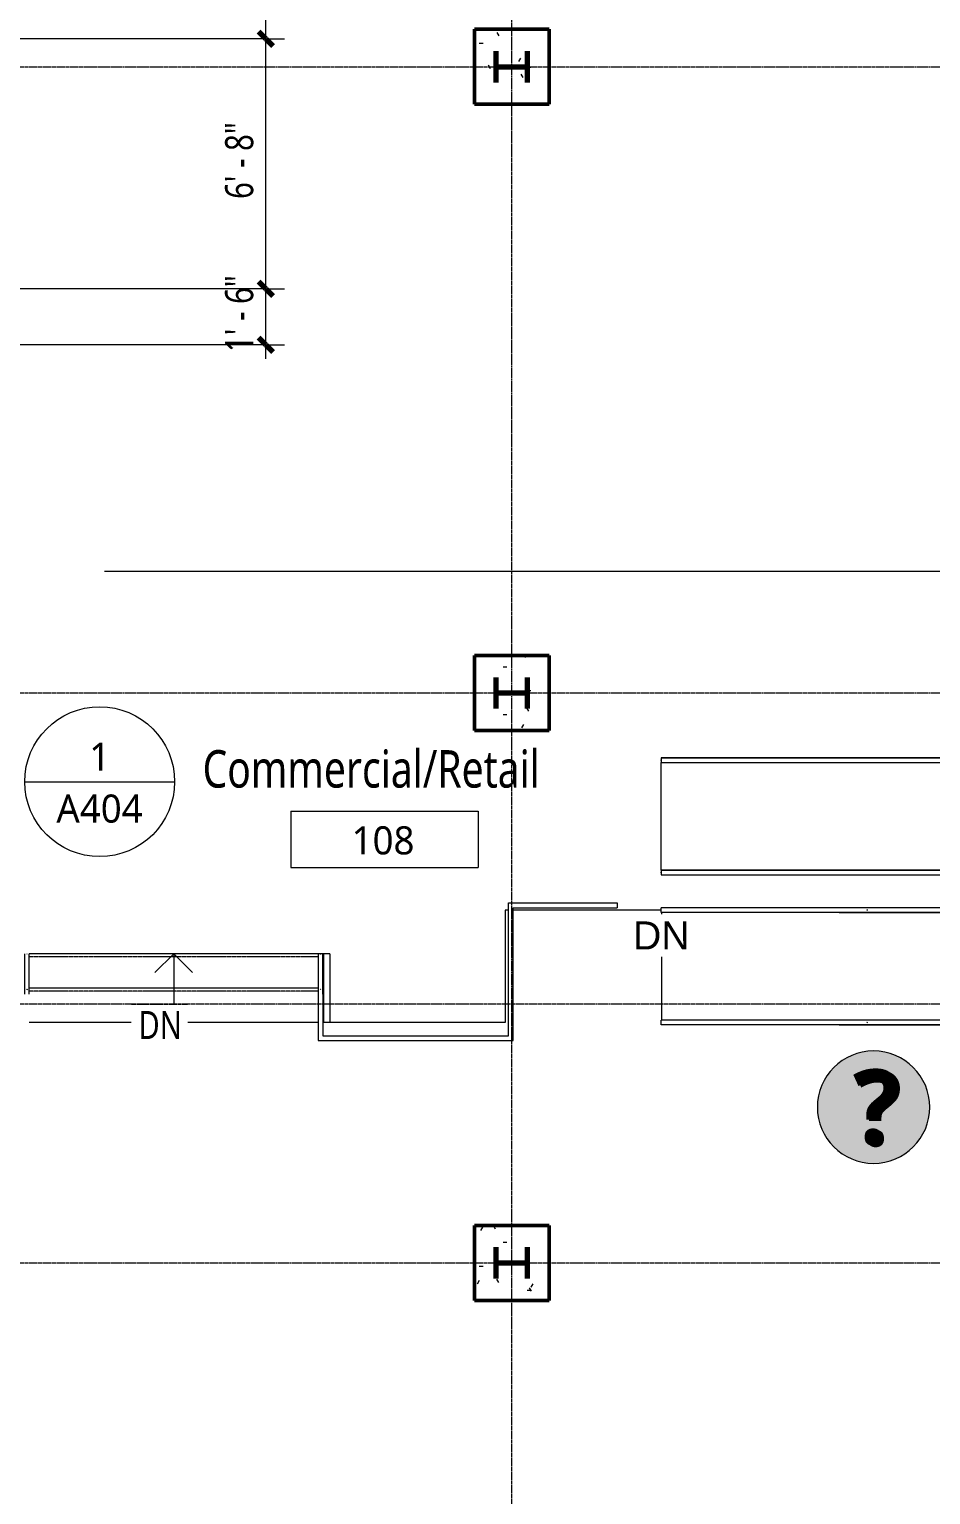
# Model space of a CAD drawing. Header units: inches. Extents: x -1548 to 1644, y -860 to 924.
# Drawn here: x 132.5 to 421.1, y -226.7 to 242.5 of the extents above; entities that cross this region are included whole.
import ezdxf

# ---------------------------------------------------------------- set-up
doc = ezdxf.new("R2010")
doc.units = ezdxf.units.IN
doc.header["$MEASUREMENT"] = 0
doc.linetypes.add('Grid Line', pattern=[0.875, 0.5, -0.125, 0.125, -0.125])
doc.linetypes.add('Overhead 1_16_', pattern=[0.101562, 0.0625, -0.039062])
for name, color, linetype, lineweight in [('A-ANNO-DIMS', 211, 'Continuous', 9), ('A-ANNO-DIMS-96', 211, 'Continuous', 9), ('A-ANNO-NOTE', 131, 'Continuous', 9), ('A-ANNO-SYMB', 150, 'Continuous', 9), ('A-AREA-IDEN', 2, 'Continuous', 9), ('A-FLOR', 192, 'Continuous', 13), ('A-FLOR-HRAL', 11, 'Continuous', 9), ('A-FLOR-LEVL', 51, 'Continuous', 9), ('A-FLOR-LEVL-TEXT', 2, 'Continuous', 9), ('A-WALL', 113, 'Continuous', 13), ('G-ANNO-SYMB', 111, 'Continuous', 9), ('S-COLS', 52, 'Continuous', 9), ('S-COLS-SYMB', 171, 'Continuous', 70), ('S-GRID', 1, 'Continuous', 9), ('S-STRS', 31, 'Continuous', 9), ('S-STRS-ANNO', 31, 'Continuous', 9), ('S-STRS-IDEN', 31, 'Continuous', 9)]:
    doc.layers.add(name, color=color, linetype=linetype, lineweight=lineweight)
doc.styles.add('Arial', font='arial.ttf', dxfattribs={"height": 9})
doc.styles.add('Trebuchet MS', font='trebuc.ttf', dxfattribs={"width": 0.8, "height": 9})
doc.styles.add('Trebuchet MS_1', font='trebuc.ttf', dxfattribs={"height": 9})
doc.styles.add('Trebuchet MS_B', font='trebucbd.ttf', dxfattribs={"width": 0.8, "height": 12})
doc.styles.add('Trebuchet MS_B_1', font='trebucbd.ttf', dxfattribs={"height": 0.25})
doc.dimstyles.new('Linear_-_3_32__Trebuchet_MS', dxfattribs={"dimscale": 12, "dimtxt": 9.278558, "dimasz": 0.375, "dimexe": 0.5, "dimexo": 0.5, "dimgap": 0.125, "dimtad": 1, "dimdec": 4, "dimrnd": 0.0625, "dimzin": 3, "dimdsep": 46, "dimlunit": 4, "dimtxsty": 'Trebuchet MS', "dimblk1": 'OBLIQUE', "dimblk2": 'OBLIQUE', "dimsah": 1, "dimcen": 0.09, "dimdle": 0.375, "dimazin": 0, "dimtfac": 1, "dimtdec": 4, "dimtix": 1, "dimtmove": 0, "dimatfit": 3, "dimfxl": 1, "dimtvp": 1, "dimfrac": 2, "dimtolj": 1, "dimtzin": 0, "dimarcsym": 2})
pattern_1 = [(0, (0, 0), (30.72, 7.68), [1.267, -21.773, 1.267, -21.773, -122.88]), (0, (0, 0), (30.72, 7.68), [-46.08, 1.267, -44.813, 1.267, -21.773, -53.76]), (0, (0, 0), (30.72, 7.68), [-115.2, 1.267, -14.093, 1.267, -37.133]), (120, (11.52, 3.84), (-22.01108, 22.7643), [1.267, -21.773, 1.267, -21.773, -122.88]), (120, (11.52, 3.84), (-22.01108, 22.7643), [-46.08, 1.267, -44.813, 1.267, -21.773, -53.76]), (120, (11.52, 3.84), (-22.01108, 22.7643), [-115.2, 1.267, -14.093, 1.267, -37.133]), (240, (15.36, 19.2), (-8.70892, -30.4443), [1.267, -21.773, 1.267, -21.773, -122.88]), (240, (15.36, 19.2), (-8.70892, -30.4443), [-46.08, 1.267, -44.813, 1.267, -21.773, -53.76]), (240, (15.36, 19.2), (-8.70892, -30.4443), [-115.2, 1.267, -14.093, 1.267, -37.133])]

# ---------------------------------------------------------------- blocks, each defined once
blk = doc.blocks.new('W Shapes-Column - W10x49-938861-L1')
at = {"layer": 'S-COLS-SYMB', "color": 250}
for p, q in [((-5, 5), (5, 5)), ((0, 5), (0, -5)), ((-5, -5), (5, -5))]:
    blk.add_line(p, q, dxfattribs=at)
blk = doc.blocks.new('W Shapes-Column - W10x49-938872-L1')
at = {"layer": 'S-COLS-SYMB', "color": 250}
for p, q in [((-5, 5), (5, 5)), ((0, 5), (0, -5)), ((-5, -5), (5, -5))]:
    blk.add_line(p, q, dxfattribs=at)
blk = doc.blocks.new('Snowdon Towers Sample Structural_rvt-1-L1')
at = {"layer": 'S-COLS', "lineweight": 9, "rotation": 89.99999999999972}
for name, p in [('W Shapes-Column - W10x49-938861-L1', (287, 230.5)), ('W Shapes-Column - W10x49-938861-L1', (287, 30)), ('W Shapes-Column - W10x49-938872-L1', (287, -152.5))]:
    blk.add_blockref(name, p, dxfattribs=at)
blk = doc.blocks.new('Top Rail Type - Top Rail_Internal_-832433-L1')
at = {"layer": 'A-FLOR-HRAL'}
for p, q in [((440.63, -26.75), (334.82, -26.75)), ((439.73, -27.59), (439.82, -27.5)), ((440.02, -27.31), (439.82, -27.5)), ((440.57, -40.31), (440.57, -26.81)), ((440.58, -26.84), (440.62, -26.78)), ((440.63, -26.75), (440.59, -26.78)), ((334.82, -28.25), (439.14, -28.25)), ((439.07, -28.31), (439.07, -38.75)), ((439.01, -38.75), (391.79, -38.75)), ((391.79, -40.25), (440.51, -40.25)), ((439.73, -39.41), (439.82, -39.5)), ((440.02, -39.7), (439.82, -39.5)), ((440.49, -40.25), (440.55, -40.3)), ((440.57, -40.31), (440.55, -40.27))]:
    blk.add_line(p, q, dxfattribs=at)
at = {"layer": 'A-FLOR-HRAL', "flags": 128}
for points in [[(334.82, -27.59), (334.82, -27.5), (334.82, -27.41)], [(400.71, -39.38), (400.79, -39.44), (400.79, -39.56), (400.71, -39.62)]]:
    blk.add_lwpolyline(points, dxfattribs=at)
blk = doc.blocks.new('Top Rail Type - Top Rail_Internal_-V15-L1')
at = {"layer": 'A-FLOR-HRAL'}
for p, q in [((334.82, -26.75), (334.82, -28.25)), ((334.82, -26.75), (440.57, -26.75)), ((440.57, -26.75), (440.57, -40.25)), ((334.82, -28.25), (439.07, -28.25)), ((439.07, -28.25), (439.07, -38.75)), ((334.82, -40.25), (334.82, -38.75)), ((439.07, -38.75), (334.82, -38.75)), ((440.57, -40.25), (334.82, -40.25))]:
    blk.add_line(p, q, dxfattribs=at)
blk = doc.blocks.new('Top Rail Type - Top Rail_Internal_-832453-L1')
at = {"layer": 'A-FLOR-HRAL'}
for p, q in [((439.86, 9.25), (334.82, 9.25)), ((334.82, 7.75), (439.86, 7.75)), ((476.57, 9.25), (439.86, 9.25)), ((439.86, 7.75), (475.07, 7.75)), ((475.07, 7.75), (475.07, -74.75)), ((476.57, -76.25), (476.57, 9.25)), ((439.79, -74.75), (391.79, -74.75)), ((475.07, -74.75), (439.79, -74.75)), ((391.79, -76.25), (439.79, -76.25)), ((439.79, -76.25), (476.57, -76.25))]:
    blk.add_line(p, q, dxfattribs=at)
at = {"layer": 'A-FLOR-HRAL', "flags": 128}
for points in [[(334.82, 8.41), (334.82, 8.5), (334.82, 8.59)], [(400.71, -75.38), (400.79, -75.44), (400.79, -75.56), (400.71, -75.62)]]:
    blk.add_lwpolyline(points, dxfattribs=at)
at = {"layer": 'A-FLOR-HRAL'}
for points in [[(439.82, 8.41), (439.82, 8.44), (439.82, 8.5), (439.82, 8.56), (439.82, 8.59)], [(439.82, -75.41), (439.82, -75.44), (439.82, -75.5), (439.82, -75.56), (439.82, -75.59)]]:
    blk.add_open_spline(points, degree=3, dxfattribs=at)
for points in [[(475.73, 8.41), (475.75, 8.42), (475.78, 8.45), (475.82, 8.5), (475.87, 8.55), (475.9, 8.58), (475.92, 8.59)], [(475.73, -75.41), (475.75, -75.42), (475.78, -75.45), (475.82, -75.5), (475.87, -75.55), (475.9, -75.58), (475.92, -75.59)]]:
    blk.add_open_spline(points, degree=3, knots=[0.46086968, 0.46086968, 0.46086968, 0.46086968, 0.47916667, 0.5, 0.52083333, 0.53913032, 0.53913032, 0.53913032, 0.53913032], dxfattribs=at)
blk = doc.blocks.new('Top Rail Type - Top Rail_Internal_-V16-L1')
at = {"layer": 'A-FLOR-HRAL'}
for p, q in [((334.82, 9.25), (334.82, 7.75)), ((334.82, 9.25), (439.82, 9.25)), ((334.82, 7.75), (439.82, 7.75)), ((439.82, 9.25), (476.57, 9.25)), ((439.82, 7.75), (475.07, 7.75)), ((475.07, 7.75), (475.07, -74.75)), ((476.57, 9.25), (476.57, -76.25)), ((334.82, -76.25), (334.82, -74.75)), ((439.82, -74.75), (334.82, -74.75)), ((475.07, -74.75), (439.82, -74.75)), ((439.82, -76.25), (334.82, -76.25)), ((476.57, -76.25), (439.82, -76.25))]:
    blk.add_line(p, q, dxfattribs=at)
blk = doc.blocks.new('Top Rail Type - Top Rail_Internal_-832741-L1')
at = {"layer": 'A-FLOR-HRAL'}
for p, q in [((130.96, -53.5), (130.96, -66.46)), ((132.46, -66.46), (132.46, -53.5))]:
    blk.add_line(p, q, dxfattribs=at)
at = {"layer": 'A-FLOR-HRAL', "flags": 128}
for points in [[(131.63, -53.5), (131.71, -53.5), (131.79, -53.5)], [(131.57, -64.9), (131.71, -64.87), (131.86, -64.9)]]:
    blk.add_lwpolyline(points, dxfattribs=at)
blk = doc.blocks.new('Top Rail Type - Top Rail_Internal_-832773-L1')
at = {"layer": 'A-FLOR-HRAL'}
for p, q in [((224.96, -53.5), (224.96, -66.46)), ((226.46, -66.46), (226.46, -53.5))]:
    blk.add_line(p, q, dxfattribs=at)
at = {"layer": 'A-FLOR-HRAL', "flags": 128}
for points in [[(225.63, -53.5), (225.71, -53.5), (225.79, -53.5)], [(225.57, -64.9), (225.71, -64.87), (225.86, -64.9)]]:
    blk.add_lwpolyline(points, dxfattribs=at)
blk = doc.blocks.new('Top Rail Type - Top Rail_Internal_-V18-L1')
at = {"layer": 'A-FLOR-HRAL'}
for p, q in [((285.96, -37.25), (320.71, -37.25)), ((285.96, -79.75), (285.96, -37.25)), ((320.71, -37.25), (320.71, -38.75)), ((287.46, -38.75), (320.71, -38.75)), ((287.46, -81.25), (287.46, -38.75)), ((226.46, -53.5), (224.96, -53.5)), ((224.96, -53.5), (224.96, -75.5)), ((226.46, -53.5), (226.46, -75.5)), ((224.96, -75.5), (224.96, -81.25)), ((226.46, -75.5), (226.46, -79.75)), ((226.46, -79.75), (285.96, -79.75)), ((224.96, -81.25), (287.46, -81.25))]:
    blk.add_line(p, q, dxfattribs=at)
blk = doc.blocks.new('Room Tag - Room Tag-516732-L1')
at = {"layer": 'A-AREA-IDEN'}
for p, q in [((-0.3125, 0), (-0.3125, -0.1875)), ((-0.3125, 0), (0.3125, 0)), ((0.3125, 0), (0.3125, -0.1875)), ((-0.3125, -0.1875), (0.3125, -0.1875))]:
    blk.add_line(p, q, dxfattribs=at)
blk = doc.blocks.new('DIMBLOCK37-L1')
at = {"layer": 'A-ANNO-DIMS-96', "lineweight": 70}
for p, q in [((208.2, 159.44), (205.95, 161.69)), ((208.2, 159.44), (210.45, 157.19)), ((208.2, 141.44), (205.95, 143.69)), ((208.2, 141.44), (210.45, 139.19))]:
    blk.add_line(p, q, dxfattribs=at)
at = {"layer": 'A-ANNO-DIMS-96'}
for p, q in [((208.2, 159.44), (119.13, 159.44)), ((208.2, 136.94), (208.2, 159.44)), ((208.2, 159.44), (214.2, 159.44)), ((208.2, 141.44), (119.13, 141.44)), ((208.2, 141.44), (214.2, 141.44))]:
    blk.add_line(p, q, dxfattribs=at)
at = {"layer": 'A-ANNO-DIMS-96', "color": 0, "insert": (195.18, 139.19), "char_height": 9, "width": 26.9865, "attachment_point": 1, "rotation": 90, "line_spacing_factor": 1.048425, "style": 'Trebuchet MS'}
blk.add_mtext('1\' - 6"', dxfattribs=at)
blk = doc.blocks.new('_Oblique')
at = {"color": 0, "linetype": 'ByBlock', "lineweight": -2}
blk.add_line((-0.5, -0.5), (0.5, 0.5), dxfattribs=at)
blk = doc.blocks.new('DIMBLOCK38-L1')
at = {"layer": 'A-ANNO-DIMS-96'}
for p, q in [((208.2, 239.44), (113, 239.44)), ((208.2, 159.44), (208.2, 239.44)), ((208.2, 239.44), (214.2, 239.44)), ((208.2, 159.44), (119.13, 159.44)), ((208.2, 159.44), (214.2, 159.44))]:
    blk.add_line(p, q, dxfattribs=at)
at = {"layer": 'A-ANNO-DIMS-96', "lineweight": 70}
for p, q in [((208.2, 239.44), (205.95, 241.69)), ((208.2, 239.44), (210.45, 237.19)), ((208.2, 159.44), (205.95, 161.69)), ((208.2, 159.44), (210.45, 157.19))]:
    blk.add_line(p, q, dxfattribs=at)
at = {"layer": 'A-ANNO-DIMS-96', "color": 0, "insert": (195.18, 188.19), "char_height": 9, "width": 26.9865, "attachment_point": 1, "rotation": 90, "line_spacing_factor": 1.048425, "style": 'Trebuchet MS'}
blk.add_mtext('6\' - 8"', dxfattribs=at)
blk = doc.blocks.new('DIMBLOCK39-L1')
at = {"layer": 'A-ANNO-DIMS-96'}
for p, q in [((208.2, 429.31), (113, 429.31)), ((208.2, 239.44), (208.2, 429.31)), ((208.2, 429.31), (214.2, 429.31)), ((208.2, 239.44), (113, 239.44)), ((208.2, 239.44), (214.2, 239.44))]:
    blk.add_line(p, q, dxfattribs=at)
at = {"layer": 'A-ANNO-DIMS-96', "lineweight": 70}
for p, q in [((208.2, 429.31), (205.95, 431.56)), ((208.2, 429.31), (210.45, 427.06)), ((208.2, 239.44), (205.95, 241.69)), ((208.2, 239.44), (210.45, 237.19))]:
    blk.add_line(p, q, dxfattribs=at)
at = {"layer": 'A-ANNO-DIMS-96', "color": 0, "insert": (195.18, 312.36), "char_height": 9, "width": 52.8406, "attachment_point": 1, "rotation": 90, "line_spacing_factor": 1.048425, "style": 'Trebuchet MS'}
blk.add_mtext('15\' - 9 7/8"', dxfattribs=at)
blk = doc.blocks.new('Floor Plan - Callout Head-55151-L1')
at = {"layer": 'A-ANNO-SYMB'}
blk.add_line((-0.25, 0), (0.25, 0), dxfattribs=at)
blk.add_circle((0, 0), 0.25, dxfattribs=at)
blk = doc.blocks.new('Help Button - Select for Help Link-2350001-L1')
at = {"layer": 'A-ANNO-NOTE'}
h = blk.add_hatch(color=256, dxfattribs=at)
edge = h.paths.add_edge_path()
edge.add_arc((0, 0), 0.1875, 0, 180)
edge.add_arc((0, 0), 0.1875, 180, 360)
at = {"layer": 'A-ANNO-NOTE', "lineweight": 20}
for start, end in [(360, 180), (180, 360)]:
    blk.add_arc((0, 0), 0.1875, start, end, dxfattribs=at)
at = {"layer": 'A-ANNO-NOTE', "char_height": 0.25, "width": 0.183062, "attachment_point": 1, "style": 'Trebuchet MS_B_1'}
for insert in [(-0.0685, 0.1258), (-0.0595, 0.1207)]:
    blk.add_mtext('\\fTrebuchet MS|b1|i0|c0|p34|;?', dxfattribs=dict(at, insert=insert))

msp = doc.modelspace()

# ---------------------------------------------------------------- hatches: boundary and pattern name
at = {"layer": 'A-WALL', "lineweight": 9}
h = msp.add_hatch(dxfattribs=at)
h.set_pattern_fill('FP_6', color=256, style=0, pattern_type=2)
h.set_pattern_definition(pattern_1)
h.paths.add_polyline_path([(275, 218.5), (299, 218.5), (299, 242.5), (275, 242.5)])
h = msp.add_hatch(dxfattribs=at)
h.set_pattern_fill('FP_6', color=256, style=0, pattern_type=2)
h.set_pattern_definition(pattern_1)
h.paths.add_polyline_path([(275, 18), (299, 18), (299, 42), (275, 42)])
h = msp.add_hatch(dxfattribs=at)
h.set_pattern_fill('FP_6', color=256, style=0, pattern_type=2)
h.set_pattern_definition(pattern_1)
h.paths.add_polyline_path([(275, -164.5), (299, -164.5), (299, -140.5), (275, -140.5), (275, -157.48238)])

# ---------------------------------------------------------------- linework, layer by layer
at = {"layer": 'A-FLOR'}
for p, q in [((285.96252, -39.5), (284.8245, -39.5)), ((284.8245, -39.5), (284.8245, -75.5)), ((334.8245, -39.5), (287.46252, -39.5)), ((335, -74.75), (335, -40.25)), ((224.96252, -75.5), (132.46252, -75.5)), ((284.8245, -75.5), (226.46252, -75.5))]:
    msp.add_line(p, q, dxfattribs=at)
at = {"layer": 'A-FLOR-LEVL'}
msp.add_line((334.8245, -26.75), (334.8245, 7.75), dxfattribs=at)
at = {"layer": 'A-WALL', "lineweight": 50}
for p, q in [((275, 218.5), (275, 242.5)), ((275, 242.5), (299, 242.5)), ((299, 218.5), (299, 242.5)), ((299, 218.5), (275, 218.5)), ((275, 18), (275, 42)), ((275, 42), (299, 42)), ((299, 18), (299, 42)), ((275, 18), (299, 18)), ((275, -164.5), (275, -140.5)), ((275, -140.5), (299, -140.5)), ((299, -164.5), (299, -140.5)), ((275, -164.5), (299, -164.5))]:
    msp.add_line(p, q, dxfattribs=at)
at = {"layer": 'G-ANNO-SYMB'}
msp.add_line((156.57401, 69), (929.53343, 69), dxfattribs=at)
at = {"layer": 'S-GRID', "linetype": 'Grid Line'}
for p, q in [((287, -522.73665), (287, 873.5494)), ((-1479.1199, 230.5), (1029.23722, 230.5)), ((-1479.1199, 30), (1029.23722, 30)), ((-1479.1199, -152.5), (1029.23722, -152.5))]:
    msp.add_line(p, q, dxfattribs=at)
at = {"layer": 'S-STRS'}
for p, q in [((224.96252, -53.5), (132.46252, -53.5)), ((226.71252, -53.5), (226.46252, -53.5)), ((228.71252, -53.5), (226.71252, -53.5)), ((226.71252, -53.5), (226.71252, -64.5)), ((228.71252, -53.5), (228.71252, -75.5)), ((224.96252, -64.5), (132.46252, -64.5)), ((226.71252, -64.5), (226.46252, -64.5)), ((226.71252, -64.5), (226.71252, -75.5))]:
    msp.add_line(p, q, dxfattribs=at)
at = {"layer": 'S-STRS', "linetype": 'Overhead 1_16_'}
for p, q in [((224.96252, -54.5), (132.46252, -54.5)), ((226.71252, -54.5), (226.46252, -54.5)), ((224.96252, -65.5), (132.46252, -65.5)), ((226.71252, -65.5), (226.46252, -65.5))]:
    msp.add_line(p, q, dxfattribs=at)
at = {"layer": 'S-STRS-ANNO'}
for p, q in [((178.71252, -53.5), (172.71252, -59.5)), ((178.71252, -53.5), (178.71252, -64.5)), ((178.71252, -53.5), (184.71252, -59.5)), ((178.71252, -64.5), (178.71252, -75.5))]:
    msp.add_line(p, q, dxfattribs=at)

# ---------------------------------------------------------------- block references
at = {"lineweight": 5}
msp.add_blockref('Snowdon Towers Sample Structural_rvt-1-L1', (0, 0), dxfattribs=at)
at = {"layer": 'A-ANNO-NOTE', "xscale": 96, "yscale": 96, "zscale": 96}
msp.add_blockref('Help Button - Select for Help Link-2350001-L1', (402.83695, -102.625), dxfattribs=at)
at = {"layer": 'A-ANNO-SYMB', "xscale": 95.99999999999994, "yscale": 95.99999999999994, "zscale": 95.99999999999994}
msp.add_blockref('Floor Plan - Callout Head-55151-L1', (155.00985, 1.58777), dxfattribs=at)
at = {"layer": 'A-AREA-IDEN', "xscale": 95.99999999999994, "yscale": 95.99999999999994, "zscale": 95.99999999999994}
msp.add_blockref('Room Tag - Room Tag-516732-L1', (246.23074, -7.89406), dxfattribs=at)
at = {"layer": 'A-FLOR-HRAL'}
for name in ['Top Rail Type - Top Rail_Internal_-832453-L1', 'Top Rail Type - Top Rail_Internal_-V16-L1', 'Top Rail Type - Top Rail_Internal_-832433-L1', 'Top Rail Type - Top Rail_Internal_-V15-L1', 'Top Rail Type - Top Rail_Internal_-V18-L1', 'Top Rail Type - Top Rail_Internal_-832741-L1', 'Top Rail Type - Top Rail_Internal_-832773-L1']:
    msp.add_blockref(name, (0, 0), dxfattribs=at)

# ---------------------------------------------------------------- texts
at = {"layer": 'A-ANNO-SYMB', "char_height": 9, "attachment_point": 1, "style": 'Trebuchet MS_1'}
for s, insert, width in [('1', (151.65221, 14.08603), 8.181), ('A', (141.14512, -2.52219), 9.09), ('404', (148.64512, -2.52219), 24.543)]:
    msp.add_mtext(s, dxfattribs=dict(at, insert=insert, width=width))
at = {"layer": 'A-AREA-IDEN', "attachment_point": 1}
for s, insert, char_height, width, style in [('Commercial/Retail', (187.94602, 11.69222), 12, 141.0768, 'Trebuchet MS_B'), ('108', (235.694, -12.69969), 9, 24.543, 'Trebuchet MS_1')]:
    msp.add_mtext(s, dxfattribs=dict(at, insert=insert, char_height=char_height, width=width, style=style))

# ---------------------------------------------------------------- dimensions: what is measured, and where the dimension line sits
at = {"layer": 'A-ANNO-DIMS'}
for base, p1, p2, override, picture, middle in [((208.1951, 429.3125), (107, 239.4375), (107, 429.3125), {"dimpost": '<>', "dimfxl": 189.875}, 'DIMBLOCK39-L1', (202.10116, 334.375)), ((208.1951, 239.4375), (113.125, 159.4375), (107, 239.4375), {"dimpost": '<>', "dimfxl": 80.23413}, 'DIMBLOCK38-L1', (202.10116, 199.4375)), ((208.1951, 159.4375), (113.125, 141.4375), (113.125, 159.4375), {"dimpost": '<>', "dimfxl": 18}, 'DIMBLOCK37-L1', (202.10116, 150.4375))]:
    dim = msp.add_linear_dim(base=base, p1=p1, p2=p2, angle=90, dimstyle='Linear_-_3_32__Trebuchet_MS', override=override, dxfattribs=at)
    dim.commit()
    dim.dimension.update_dxf_attribs({"geometry": picture, "text_midpoint": middle})

# ---------------------------------------------------------------- next in the draw order: texts
at = {"layer": 'A-FLOR-LEVL-TEXT', "insert": (325.78343, -43.13187), "char_height": 9, "width": 21.698563, "attachment_point": 1, "line_spacing_factor": 0.941778, "style": 'Arial', "bg_fill": 3, "box_fill_scale": 1.25, "bg_fill_color": 9, "bg_fill_true_color": 13158600, "bg_fill_transparency": 0}
msp.add_mtext('DN', dxfattribs=at)
at = {"layer": 'S-STRS-IDEN', "insert": (167.38954, -71.84697), "char_height": 9, "width": 13.5875835, "attachment_point": 1, "line_spacing_factor": 1.048425, "style": 'Trebuchet MS', "bg_fill": 3, "box_fill_scale": 1.25, "bg_fill_color": 9, "bg_fill_true_color": 13158600, "bg_fill_transparency": 0}
msp.add_mtext('DN', dxfattribs=at)

# ---------------------------------------------------------------- next in the draw order: linework, layer by layer
at = {"layer": 'S-GRID', "linetype": 'Grid Line'}
msp.add_line((-1479.1199, -69.5), (1029.23722, -69.5), dxfattribs=at)

doc.saveas('drawing.dxf')
